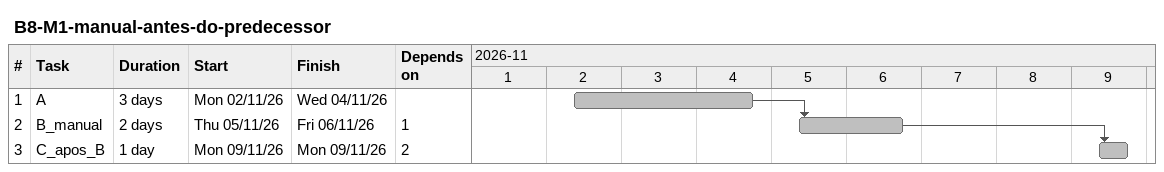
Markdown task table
B8-M1-manual-antes-do-predecessor

| ID | Task | Duration | Start | Finish | Predecessors |
|---|---|---|---|---|---|
| 1 | A | 3d | 2026-11-02 | 2026-11-04 |  |
| 2 | B_manual | 2d | 2026-11-05 | 2026-11-06 | 1 |
| 3 | C_apos_B | 1d | 2026-11-09 | 2026-11-09 | 2 |
